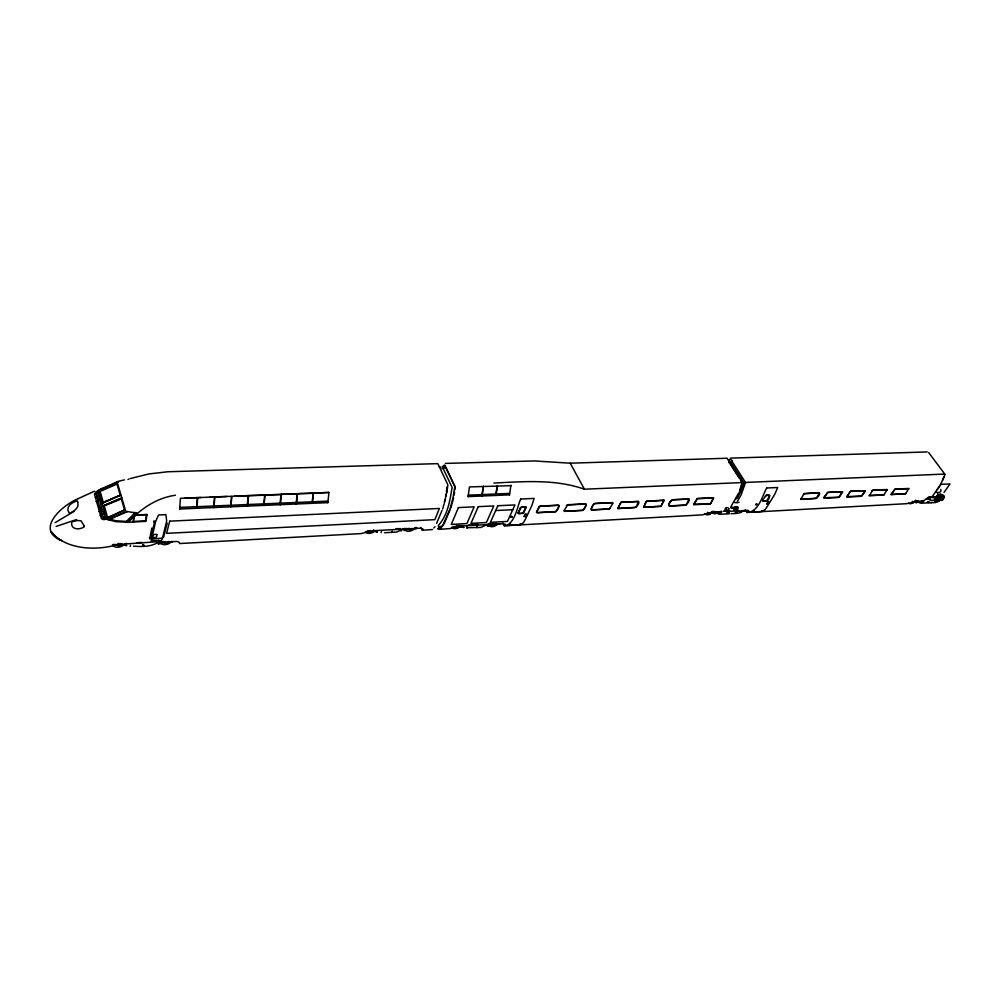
<?xml version="1.0" encoding="UTF-8"?>
<svg xmlns="http://www.w3.org/2000/svg" width="1000" height="1000" viewBox="0 0 1000 1000"><rect width="100%" height="100%" fill="white"/><g stroke="black" fill="none" stroke-linecap="round" stroke-linejoin="round"><path stroke-width="1.5" d="M512 516.9C511.163 515.112 511.138 518.737 512 516.6M415.95 527.3L414.637 528.612L415.625 528.85A1.762 1.062 -23.8 0 0 416.725 527.638M477.6 524.362L476.312 524.425M728.45 510.962L728.4 512.9L726.875 512.987M185.05 498.125L197.387 497.638L196.525 508.288M200.8 497.5L197.75 497.625L196.887 508.263M209.938 497.15L214.513 496.962L213.612 507.55M226.912 496.475L214.862 496.95L213.962 507.537M234.762 496.175L248.162 495.637L247.188 506.1M264.788 495.25L248.512 495.625L247.537 506.087M264.688 494.988L263.688 505.4M281.125 494.6L265.038 494.975L264.025 505.387M281.025 494.35L279.988 504.7M297.288 493.963L281.375 494.338L280.338 504.688M297.188 493.713L296.112 504M313.25 493.338L297.525 493.7L296.45 503.988M313.15 493.088L312.05 503.312M179.638 509.15L180.425 498.3L328.938 492.463L313.488 493.075L312.387 503.3M328.938 492.463L327.863 502.762M230.5 506.825L231.525 496.562M230.85 506.812L231.875 496.55M446.5 492.575L447.225 486.8M446.85 492.9L447.875 484.825L437.825 463.638L167.8 471.763L148.9 473.938L130.325 478.537M134.137 516.862L133.425 521.413L145.525 520.85L146.5 514.55L135.912 515.025M454.925 489.762L455.275 487.062L445.613 466.838L443.3 468.75M446.488 491.413L446.987 487.537M511.087 485.662L469.438 486.938L468.113 496.725M147 514.487L145.938 521.4L133.088 522L133.863 517.038L135.85 514.975L147.037 514.612M483.212 486.4L481.8 496.025M483.5 486.388L482.1 496.012M497.137 485.85L495.7 495.425M497.425 485.838L496 495.412M510.913 485.312L509.513 494.95M392.212 531.512C393.4 531.138 390.688 531.875 392.275 531.575M408.263 528.6L408.025 529.025A2.837 1.713 -23.7 0 1 408.125 528.3M477.375 526.925L477.062 527.625L477.262 526.4M404.812 529.025L404.825 528.387M445.45 498.413L446.225 494.062M445.6 496.625L446.075 494.012M454.087 495.188L454.575 492.463M737.537 510.625L738.112 507.688A1.938 1.037 -31.5 0 0 737.175 506.925L735.75 507M756.912 504.175L755.975 504.663L756.4 503.75M487.887 525.938L491.938 524.675L492.562 523.35M491.975 524.9L487.337 525.875M444.4 502.8L445.213 499.375M444.462 501.662L445.062 499.175M453.587 497.925L450.863 507.938M564.35 510.487L564.888 511.175L582.3 510.3C584.275 509.75 587.238 505 585.45 504.038L567.6 504.95L564.138 510.513A1.275 0.737 -28 0 0 564.788 511.337L582.238 510.462A1.262 0.725 -28.4 0 0 583.75 509.525L586.188 504.7A1.262 0.737 -28.5 0 0 585.55 503.875L568.05 504.712A1.275 0.737 -28.1 0 0 566.525 505.65M149.713 538.913L151.85 528.062M150.812 538.85L154.725 521.025M151.725 538.8L155.638 521.562L158.537 514.963L165.925 514.637L166.675 521.038L162.413 538.513L161.412 540.612L158.863 540.75M167.237 523.188L163.625 537.087L162.525 537.15M934.7 500.225L937.175 498.837A3.113 1.475 -34.3 0 1 939.013 498.237L939.475 498.363A2.037 1.062 33.3 0 0 941.263 499A2.037 1.062 33.3 0 0 942 498.225L943.162 498.013L941.425 500.062M939.225 498.225L940.55 496.35L941.725 496.975A2.037 1.062 33.3 0 0 943.325 496.35L943.375 496.2M939.712 495.2L939.9 494.513A2.037 1.062 33.3 0 1 942.275 494.925L942.625 494.775M612.587 503.45L612.087 502.762L595 503.587C593.038 504.125 590.062 508.862 591.838 509.812L609.25 508.888M151.8 539.075L151.188 541.163L153.75 541.025L153.55 540.35M420.725 527.413L422.612 530.112L422.837 528.9L419.9 528.212L371.737 530.812L361.225 533.587L179.65 543.55L179.1 542.15L176.85 541.45L157.925 542.362L158.65 540.075M713.925 512.987L715.125 511.463M442.575 509.1L444.125 503.95M928.65 452.537L945.05 474.462L940.537 484.925L937.225 489.65M739.625 490.637L742.1 482.688L740.588 480.3M762.725 500.55C771.862 504.825 771.525 485.312 762.55 500.575M488.55 525.013L488.725 523.625M800.863 498.638L801.188 499.263L815.512 498.55C817.425 497.925 820.788 493.862 819.25 492.688L804.137 493.738M942.55 480.3L943.95 476.9M436.562 523.413L441.975 510.538M450.3 509.275L445.175 521.35A14.975 6.587 87.3 0 1 441.262 526.362L439.525 526.587M738.413 493.475L730.575 507.262M943.737 495.375L936.75 495.875M865.263 490.95L861.888 495.825M869.312 495.213L883.062 495.138M511.3 517.375L511.375 516.325M887.062 490.2L873.3 490.238M908.737 489.162L894.95 489.25L891.137 494.363L904.725 494.05M126.013 544.087L126.487 543.35M939.9 485.688L940.738 484.05M636.138 506.887L638.475 501.55L621.438 502.312M646.087 501.825L643.737 507.15L660.387 506.362M735.6 499.55L738.625 494.412L742.7 483.013L728.55 460.712L730.525 461.925L743.938 483.025L741.85 489.513L737.362 498.237M737.125 501.763L741.062 495.1L745.525 482.537L730.438 458.85L728.7 460.262M756.325 504.688L756.7 503.9M816.675 497.85L819.4 492.875L804.788 493.525M373.462 531.337L373.9 530.45M462.612 525.6L462.225 526.838M865.125 491.25L861.263 496.325L846.812 497.05L850.225 491.425M872.163 490.925L869.188 495.925L884.075 494.762M884.2 494.462L887.2 489.487L873.375 490.087L872.013 490.913M459.363 526.675L459.812 525.812M905.837 493.375L908.888 488.45L894.975 489.113L890.962 494.663L905.725 493.688M939.038 486.912L932.138 496.737L929.438 496.875A1.8 0.862 -34.3 0 0 928.562 497.125M939.125 498.512L940.713 496.262M944.038 492.362L950 483.938L940.888 484.363M942.013 498.35L943.612 496.112M115.325 516.888L109.488 519.812L108.312 519.312M936.375 496.912L934.125 500.05L932.575 500.5L929.538 499.862L930.55 498.088L929.663 497.262M610.312 508.2L608.812 509.113L591.737 509.975A1.25 0.725 -28.6 0 1 591.112 509.162L593.55 504.35A1.262 0.725 -28.7 0 1 595.062 503.425L612.188 502.6A1.25 0.712 -29.1 0 1 612.788 503.425L609.612 508.713M646.312 501.55L643.575 507.3L660.75 506.287M710.775 503.413L713.512 497.95L697.5 498.663M736.087 507.413L733.612 510.85L731.675 511.35L728.213 510.662L729.087 508.738L728.05 507.837M765.275 496.062L766.3 495.275M766.787 500.6L769.825 495.6L766.625 495.35M99.175 499.85L98.1 500.025M101.912 510.012L100.85 509.8L102.013 509.888M803.462 494.225L804.488 493.45M803.85 493.963L800.775 499.375L816.562 498.162M839.362 496.962L842.362 491.775L827.725 492.475L823.988 497.725L839.075 497.175M884.338 494.462L883.337 495.213M905.987 493.387L905 494.125M914.812 501.287L914.338 502L916.225 502.562M433.8 527.987L434.975 526.688M441.875 468.812L445.163 465.625M511.838 516.838L511.025 517.325M509.65 524.637L510.95 524.412L509.2 524.875L510.3 524.525M756.688 504.225L755.975 504.663M520.312 524.062L521.213 524.075M104.375 487.713L95.913 491.9L94.513 494.188L101.425 518.8L103.75 519.65L106.475 519.138L115.5 521.625L128.525 522.35C140.7 508.575 156.912 497.863 175.413 495.238M109.812 519.35L116.1 520.763L126.438 521.4L135.325 512.587L136.325 513.162M127.088 522.312L136.675 512.8L133.488 512.5M97.987 490.6L96.688 492.962L98.025 492.912L101.775 509.15L104.812 516.875L103.462 516.938L106.1 519.212M117.2 481.95L118.5 481.938L114.412 483.612M442.025 467.025L444.487 464.988L454.775 486.512L452.975 498.088L450.075 508.75L442.413 526.287L439.875 528.337L438.025 528.587L438.375 529.362L449.75 528.625L457.675 526.175L502.875 523.737L505.525 524.412L505.062 525.588L504.288 525.75L502.925 523M729.325 462.912L732.562 460.588M921.85 501.1L924.175 500.575L927.688 497.713A1.8 0.862 -34.3 0 1 928.1 497.388M620.712 502.55L617.9 508.45L634.9 507.65C636.962 507.113 640.275 502.375 638.275 501.35L621.062 502.388M636.062 507.225L617.737 508.6L621.075 502.238M646.162 501.488L664.013 500.325L661.087 506.125M936.912 498.988L937.837 498.263A2.3 1.1 -34.4 0 0 936.513 499.5M686.038 504.875L689.175 498.975L672.75 499.7C670.662 500.238 667.325 505 669.225 506.075L685.275 505.262C687.212 504.712 690.238 500.175 688.725 499.087L672.675 499.862C670.775 500.425 667.738 504.888 669.338 505.913L685.7 505.037M710.487 503.638L713.662 497.8L697.575 498.512L693.6 504.275L710.15 503.8M917.188 500.625L916.275 502.725L918.637 501.95M872.275 490.613L873.012 490.163M474.963 524.412L474.137 524.513M55.188 522.6L74.35 511.225M398.05 528.55L396.637 528.962L397.175 528.638M731.025 513.737L736.375 513.438L736.338 511.737M100.7 488.975L102.088 488.938M77.713 498.85C63.15 504.837 34.175 529.25 61.575 540.662L55.938 537.2L51.025 531.538C65.287 549.675 95.95 551.112 117.775 544.538L157.725 541.7M438.675 525.05C447.6 515.3 450.1 500.225 452.1 487.337L443.038 468.3M923.35 501.675L922.55 501.662M936.775 497.475C939.9 495.637 947.638 494.438 942.975 499.35A1.438 0.675 -34.4 0 1 941.888 500.35L941.538 500.475M159.262 541.562C151.862 547 142.125 546.763 133.375 546.175M930.788 502.75L935.275 502.5L935.238 500.938M404.675 528.55L396.538 532.075L384.588 532.737M490.025 523.325L480.95 527.438L467.262 527.7M734.062 510.037L736.525 508.663M734.475 511.7L737.163 510.2M935.938 499.938L938.637 498.562M139.775 542.487L139.162 542.825L140.463 542.625M454.462 526.462L453.25 526.812A1.737 1.037 -25 0 1 453 526.512M707.275 513.188L707.65 512.438M744.613 510.438L743.8 510.788L744.5 511.037A1.538 0.825 -31.6 0 0 745.362 510.35M499 523.688L498.088 524.1L499.012 524.338A1.7 1 -26.2 0 0 499.913 523.587M938.263 498.6L938.05 498.713A2.3 1.087 -34.4 0 0 936.462 500.45L938.438 498.837M861.6 496.037L846.825 496.587L850.612 491.238L865.075 491.012M766.488 500.825L762.625 500.812M660.738 506.438L664.163 500.175L646.538 501.2M697.163 498.587L693.662 504.775L710.55 503.75M78.012 498.713L94.5 491.188M56.163 526.425L76.588 519.562M99.15 489.837L118.25 481.35L124.45 479.862M116.762 516.263L127.287 511.613L125.988 511.7M101.263 489.387L106.675 486.95M106.95 518.013L124.525 509.8M106.25 518.325L125.388 510.037L117.425 483.038L98.55 491.175M99.237 490.875L100.138 491.375L117.037 484.087L120.288 495.412M102.688 503.013L120.288 495.112L110.312 499.375M102.537 502.475L108.912 499.988M101.988 503.312L120.988 495.112M102.75 505.988L121.762 497.775M103.45 505.688L121.225 498.6L124.688 510.337M103.6 506.213L121.375 498.825M107.625 519.612L126.688 511.4L134.288 512.712M108.1 486.337L113.15 484.162M128 479.45L129 479.025M716.237 513.462L714.463 513.75M753.662 511.512L754.4 511.163L752.75 511.575L753.675 511.525M488.825 524.025L490.312 523.538M488.975 524.412L490.487 523.925M404.988 528.95L406.575 528.438M159.575 542.2L161.363 541.638M404.538 530.087L408.025 529.025M403.925 530.513L408.175 529.212M158.062 543.825L163.35 542.263A3.175 1.988 -16.2 0 1 163.325 541.475M158.625 543.9L163.487 542.6L163.438 541.8M850.588 491.375L865.062 490.812M464.175 527.463L462.975 527.487M928.863 502.812L921.162 503.237L919.6 502.912L918.475 500.887M729.325 513.787L720.138 514.288L718.213 513.95L716.425 511.763M745.425 509.963L746.988 512.438L748.2 512.275C752.013 508.4 738.838 511.725 737.8 511.037L735.15 506.788M726.45 508.55L725.413 508.55M438.025 528.587L441.35 528.263M432.525 529.562L422 530.262M171.238 541.663L172.087 542.038A1.975 1.238 -16.3 0 0 172.65 541.663M745.725 482.875L741.688 483.05M939.812 495.2L942.275 494.925M520.112 523.987L521.112 524.1M509.575 524.712L510.562 524.663M927.525 502.038L928.812 501.962M726.562 513.325L729.1 513.175L728.95 511.05M927.3 502.337L929.438 502.212M504.288 525.75L702.125 514.9L711.075 512.575L721.862 511.463M746.988 512.438L906.388 503.7L924.175 500.575M928.8 502.675L931.938 502.5M725.713 509.812L728.4 510.3M926.087 499.15L928.75 499M158.15 540.65L154.262 540.45M469.263 524.812L471.7 524.325M724.262 511.1L729.062 510.85M136.537 542.788L142.188 542.487M396.025 528.837L400.15 528.625M469.012 524.913L478.3 524.538M720.825 511.525L719 512.062M723.938 511.213L729.025 510.938M718.625 512.987L719.837 512.925M920.95 501.987L921.963 501.938M156.738 534.462C147.15 533.825 156.95 541.737 157 534.5M149.388 537.837L150.488 537.775M151.35 538.825L162.325 538.25M495.825 510.538L512.925 509.7M128.525 522.35L133.088 522M179.6 509.012L327.812 502.638M468.05 496.613L509.462 494.837M102.2 513.975L103.387 513.925M100.2 515.525L102.112 515.45L103.45 518.575M493.888 483.062C524.1 481.525 555.35 478.988 584.425 489.2L740.75 482.638M745.962 482.413L943.8 474.1M944.2 474.5L945.05 474.462M179.65 507.425L196.575 506.7M196.938 506.688L213.675 505.975M214.025 505.962L230.562 505.262M230.912 505.238L247.25 504.55M247.6 504.538L263.75 503.85M264.1 503.837L280.062 503.162M280.413 503.137L296.188 502.475M296.525 502.463L312.137 501.8M312.462 501.788L327.887 501.125M468.162 495.175L481.912 494.588M482.212 494.575L495.812 494M496.112 493.988L509.575 493.413M100.862 511.438L98.95 511.525M97.013 497.375C92.175 497.788 99.663 496.413 97.7 500.1M98.025 501.4L96.137 501.475L98.062 501.538L101.662 514.025M94.637 494.1L96.525 494.025L96.938 497.05M98.275 495.85L97.1 495.9L98.3 495.988M943.325 496.35L940.662 496.337M439.275 467.038L440.55 467M445.312 463.413L534.3 460.95L570.2 463.188L727.1 458.237L734.762 470.325M730.5 458.137L927.225 451.938M127.45 521.975L126.438 521.4M401.488 530.9L400.525 530.487M126.725 545.525L121.95 544.5L126.475 545.65M124.75 543.612L126.337 544M373.488 531.1L376.95 531.987M460.337 526.575L462.65 527.212M462.575 527.312L459.438 526.562M461.65 525.475L462.812 525.825M714.262 513.587L711.6 512.612M366.85 531.487L368.175 531.087L367.463 530.775M713.8 511.538L714.663 511.863M714.725 512.225L713.337 511.262M916.812 501.312L915.825 500.425M916.087 500.688L916.737 500.988M114.55 544.412L115.45 544.725L113.963 545.188A2.037 1.262 -14.6 0 1 113.387 544.412M935.275 502.5L934.7 501.712M736.375 513.438L735.837 512.575M720.738 512.612L721.462 512.638L721.438 511.425M376.587 531.487L377.425 532.163M466.975 526.712L467.025 528.175L466.662 527.425M939.325 498.225L939.425 498.312A1.625 0.85 33.3 0 0 941.5 498.525M381.062 532.663L381.463 531.625M117.037 484.087L116.725 483.338M728.7 461.575L739.062 477.912M130.2 546.425L130.463 545.3M570.2 463.188L584.425 489.2M438.288 525.85L439.5 528.5M153.613 521.087L153.9 522M100.138 491.375L103.3 502.45M104.362 506.188L107.562 517.438M98.325 490.387L106.475 519.138M937.013 496.262A6.725 3.525 33.1 0 1 930.138 496.625M940.825 489.375A6.887 3.588 33 0 1 936.263 492.3M937.625 493.7A6.725 3.513 33.1 0 1 933.162 496.575M928.538 499.038A1.425 0.75 33.2 0 1 928.337 498.65M938.625 494.65A5.55 2.637 -34.4 0 1 941.087 494.525M941.825 495.012A5.55 2.637 -34.4 0 1 942.1 495.812M939.325 500.838A4.737 2.25 -34.4 0 1 934.688 502.225M937.763 500.825A2.3 1.1 -34.4 0 1 936.2 500.588M939.488 500.588A1.438 0.688 -34.4 0 1 938.55 501.15M937.562 501A1.438 0.688 -34.4 0 1 938.55 499.6M941.137 498.625A1.625 0.85 33.3 0 1 940.575 499.387A1.625 0.85 33.3 0 1 938.975 498.75M915.062 501.275A4.787 2.312 -34.1 0 1 908.55 503.2M914.375 501.587A1.45 0.7 -34.1 0 1 912.425 502.625A1.45 0.7 -34.1 0 1 912.6 501.312M915.688 500.375A1.65 0.875 33 0 1 915.475 500.65M725.413 508.35A1.938 1.05 -31.3 0 1 726.862 507.512M459.925 526.875A5.713 3.413 -25 0 1 451.675 527.325M455.288 527.025A2.775 1.663 -25 0 1 454.663 526.65M458.95 525.375A1.737 1.037 -25 0 1 458.225 527.062A1.737 1.037 -25 0 1 456.037 527.175A1.737 1.037 -25 0 1 456.763 525.5M489.663 526.175A6.587 3.9 -26 0 1 488.338 525.612M498.075 523.763A5.625 3.325 -26 0 1 492.95 526.587A5.625 3.325 -26 0 1 488.875 525.3M492.4 525.013A2.737 1.613 -26 0 1 491.812 524.637M496.062 523.387A1.713 1.013 -26 0 1 495.312 525.037A1.713 1.013 -26 0 1 493.188 525.15A1.713 1.013 -26 0 1 493.938 523.5M736.675 506.712A7.25 4.263 30.1 0 1 731.062 508.175M739.05 502.225A7.425 4.338 30 0 1 734.513 502.45M736.137 506.863A7.25 4.263 30.1 0 1 731.688 507.1M724.55 509.9A1.538 0.912 30 0 1 724.412 510.95M737 512.837A5.975 3.188 -31.5 0 1 735.65 512.725M743.25 510.538A5.1 2.725 -31.5 0 1 735.95 512.638M741.275 511.675A1.55 0.825 -31.5 0 1 739.475 511.438M712.975 512.175A5.162 2.8 -31 0 1 711.812 513.2M710.438 514.038A5.162 2.8 -31 0 1 705.062 513.562M707.738 512.95A2.512 1.363 -31 0 1 707.625 512.413M711.725 512.537A1.562 0.85 -31 0 1 709.825 513.688A1.562 0.85 -31 0 1 709.188 512.675M712.562 511.538A1.775 1.062 29.8 0 1 711.462 511.6M397.088 528.525A1.75 1.175 21 0 1 396.512 528.65M373.775 530.15A2.888 1.762 -22.5 0 1 373.275 530.913M374.237 531.538A5.938 3.625 -22.5 0 1 365.45 532.013M369.237 531.7A2.888 1.762 -22.5 0 1 368.212 530.712M373.1 530.375A1.8 1.1 -22.5 0 1 370.925 532.15A1.8 1.1 -22.5 0 1 370.05 530.538M414.825 528.25A5.825 3.525 -23.7 0 1 409.538 531.163A5.825 3.525 -23.7 0 1 405.087 529.862M409.712 529.637A2.837 1.713 -23.7 0 1 408.787 529.55M412.575 528.7A1.775 1.075 -23.7 0 1 410.175 529.987A1.775 1.075 -23.7 0 1 409.688 528.413M123.588 545.15A6.7 4.175 -14.7 0 1 116.925 547.238A6.7 4.175 -14.7 0 1 112.463 544.55M116.512 544.963A3.25 2.025 -14.7 0 1 115.988 544.312M121.05 543.538A2.037 1.262 -14.7 0 1 120.388 545.538A2.037 1.262 -14.7 0 1 117.575 545.3A2.037 1.262 -14.7 0 1 118.975 543.362M171.7 541.362A6.538 4.088 -16.2 0 1 165.95 544.538A6.538 4.088 -16.2 0 1 160.338 543.15M164.562 542.8A3.175 1.988 -16.2 0 1 163.688 542.413M168.5 541.4A1.988 1.238 -16.2 0 1 166.262 543.3A1.988 1.238 -16.2 0 1 164.975 541.6M77.688 502.2C79.513 508.075 73.938 511.312 69.425 513.2C64.525 507.038 72.463 501.812 77.525 500.975L77.688 502.2M142.912 544.562L143.125 545.988L142.912 544.562M143.525 544.712L143.663 545.712L143.525 544.712M524.15 516.45C528.625 517.463 525.925 509.825 524.15 516.45M169.7 521.15L166.612 533.35L434.85 519.65L439.363 508.475L169.7 521.15M518.35 512.788L518.938 513.488L523.05 513.075L525.837 507.113L521.15 507.337L518.35 512.788M536.788 511.863L537.362 512.562L555.15 511.662C557.15 511.138 560.087 506.275 558.225 505.35L540 506.275L536.788 511.863M520.688 499.012C516.912 507.775 515.487 521.138 506.45 525.575L520.662 524.738L523.538 522.612L525.325 519.35L531.888 505.438L534.138 498.413L520.688 499.012M458.413 507.587L451.275 524.412L466.9 523.575L474.15 506.838L458.413 507.587M766.8 503.925C770.625 504.637 769.1 498.013 766.8 503.925M478.263 506.65L470.988 523.362L486.388 522.537L493.775 505.925L478.263 506.65M497.825 505.725L490.412 522.325L507.425 521.425L514.95 504.925L497.825 505.725M766.65 488C762.288 496.287 759.325 508.988 749.8 512.238L761.787 511.525L765.15 509.562L767.237 506.587L774.987 493.888L777.663 487.5L766.65 488M84.362 526.213L84.087 526.888C79.763 530.05 70.287 530 71.737 521.925L77.175 520.538L80.988 520.763L84.362 526.213M823.925 497.5L824.287 498.25L838.737 497.463L842.688 491.788L827.75 492.337L823.925 497.5M520.425 507.875L518.125 512.812A1.288 0.762 -26.8 0 0 518.837 513.65L522.225 513.488A1.288 0.762 -26.9 0 0 523.775 512.537L526.087 507.6A1.3 0.762 -27 0 0 525.375 506.75L521.987 506.912A1.3 0.775 -26.9 0 0 520.425 507.875M538.913 506.987L536.575 511.887A1.288 0.75 -27.3 0 0 537.263 512.725L555.1 511.825A1.275 0.737 -27.7 0 0 556.625 510.887L559 506.012A1.275 0.75 -27.8 0 0 558.337 505.175L540.45 506.037A1.288 0.762 -27.4 0 0 538.913 506.987M737.038 512.188L737.275 512.9L737.038 512.188M935.8 501.362L936.062 502.013L935.8 501.362M762.225 510.737L761.5 511.1L763.138 510.688L762.225 510.737M753.138 511.238L753.875 511.413L753.138 511.238M761.888 510.763L762.613 510.925L761.888 510.763M942.887 499.562L939.4 499.762L942.887 499.562"/></g></svg>
